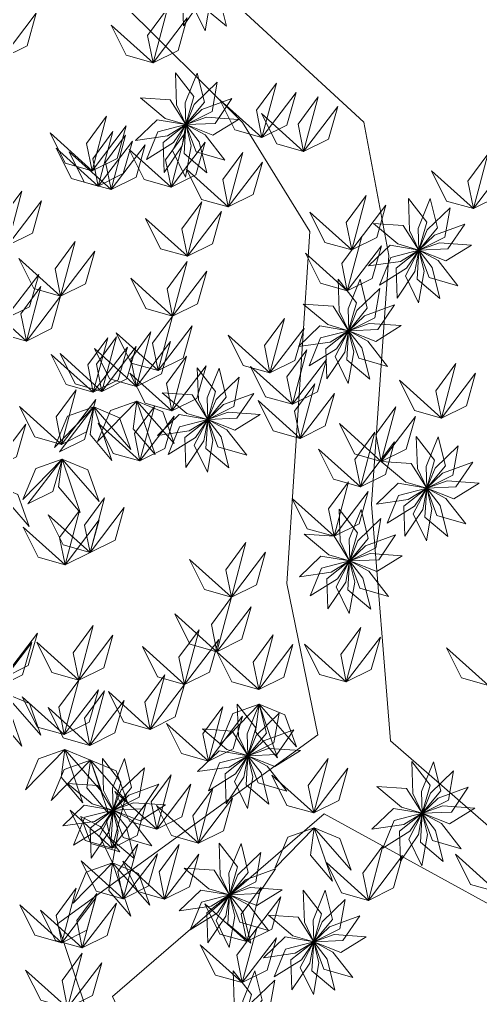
# Model space of a CAD drawing. Header units: inches. Extents: x -422522 to 22891, y -2973 to 414515.
# Drawn here: x 12151.7 to 12200.7, y 11391.7 to 11495.4 of the extents above; entities that cross this region are included whole.
import ezdxf

# ---------------------------------------------------------------- set-up
doc = ezdxf.new("R2010")
doc.units = ezdxf.units.IN
doc.header["$MEASUREMENT"] = 0
doc.layers.add('ARREDAMENTO', color=8, linetype='Continuous', lineweight=13)

msp = doc.modelspace()

# ---------------------------------------------------------------- linework, layer by layer
at = {"layer": 'ARREDAMENTO', "linetype": 'Continuous', "lineweight": 0}
for points in [[(12212.47468, 11400.1339), (12191.12593, 11418.75076), (12189.09556, 11443.88955), (12190.92887, 11470.33273), (12188.29561, 11484.50788), (12169.53085, 11501.84508)], [(12162.45565, 11497.30445), (12175.40026, 11484.45842), (12182.53704, 11472.87968), (12180.10084, 11435.47286), (12183.38626, 11419.36586), (12155.73762, 11399.27151), (12164.86782, 11372.2256), (12167.5134, 11354.82657), (12153.39995, 11336.07371), (12137.94524, 11330.85616), (12117.96238, 11329.48995), (12103.19677, 11312.66894), (12101.28956, 11305.569), (12106.42061, 11312.6813), (12118.61453, 11327.5581), (12138.59739, 11328.92431), (12155.3441, 11333.50203), (12169.45755, 11352.25489), (12173.9118, 11367.74679), (12169.37134, 11374.822), (12161.57008, 11391.55647), (12184.06305, 11410.98626), (12214.43116, 11394.33834)]]:
    msp.add_lwpolyline(points, dxfattribs=at)
at = {"layer": 'ARREDAMENTO', "lineweight": 0}
for points in [[(12169.13606, 11494.72689), (12171.04189, 11497.55271), (12171.45035, 11499.82291), (12169.03294, 11497.90716), (12169.13606, 11494.72689)], [(12171.41176, 11494.22378), (12172.00345, 11497.58046), (12171.45323, 11499.82053), (12170.02401, 11497.08716), (12171.41176, 11494.22378)], [(12173.69534, 11494.68977), (12172.87059, 11497.99692), (12171.45682, 11499.81952), (12171.26293, 11496.74115), (12173.69534, 11494.68977)], [(12165.89499, 11490.80252), (12165.31005, 11493.70868), (12167.43745, 11496.59867), (12165.89499, 11490.80252)], [(12149.85424, 11491.30518), (12152.50806, 11492.62623), (12153.48505, 11496.07926), (12149.85424, 11491.30518)], [(12165.89499, 11490.80252), (12168.5488, 11492.12357), (12169.52579, 11495.57659), (12165.89499, 11490.80252)], [(12165.89499, 11490.80252), (12163.04243, 11491.60926), (12161.44288, 11494.82164), (12165.89499, 11490.80252)], [(12168.26394, 11489.73673), (12168.38307, 11486.33037), (12169.387, 11484.25366), (12170.21669, 11487.22445), (12168.26394, 11489.73673)], [(12170.5945, 11489.71775), (12169.31785, 11486.55744), (12169.39031, 11484.25193), (12171.35659, 11486.62842), (12170.5945, 11489.71775)], [(12172.71586, 11488.75249), (12170.26417, 11486.38467), (12169.39263, 11484.249), (12172.15552, 11485.62027), (12172.71586, 11488.75249)], [(12177.45068, 11482.86763), (12176.86575, 11485.77379), (12178.99315, 11488.66378), (12177.45068, 11482.86763)], [(12164.55359, 11487.08688), (12167.16471, 11484.89611), (12169.37978, 11484.25259), (12167.72722, 11486.85701), (12164.55359, 11487.08688)], [(12174.26122, 11487.00785), (12171.0584, 11485.84193), (12169.39356, 11484.24539), (12172.47533, 11484.37434), (12174.26122, 11487.00785)], [(12177.45068, 11482.86763), (12174.59813, 11483.67438), (12172.99858, 11486.88675), (12177.45068, 11482.86763)], [(12177.45068, 11482.86763), (12180.1045, 11484.18868), (12181.08149, 11487.64171), (12177.45068, 11482.86763)], [(12181.87788, 11481.38748), (12181.29294, 11484.29364), (12183.42035, 11487.18363), (12181.87788, 11481.38748)], [(12181.87788, 11481.38748), (12184.5317, 11482.70853), (12185.50869, 11486.16155), (12181.87788, 11481.38748)], [(12159.41044, 11479.33273), (12158.8255, 11482.23889), (12160.9529, 11485.12888), (12159.41044, 11479.33273)], [(12174.96336, 11484.78549), (12171.56322, 11485.02307), (12169.39293, 11484.24171), (12172.26073, 11483.10604), (12174.96336, 11484.78549)], [(12181.87788, 11481.38748), (12179.02533, 11482.19422), (12177.42578, 11485.40659), (12181.87788, 11481.38748)], [(12159.41044, 11479.33273), (12162.06425, 11480.65378), (12163.04125, 11484.10681), (12159.41044, 11479.33273)], [(12164.0401, 11482.55646), (12167.41534, 11483.03099), (12169.37574, 11484.24651), (12166.3345, 11484.76111), (12164.0401, 11482.55646)], [(12165.18895, 11480.52864), (12168.07938, 11482.33499), (12169.3759, 11484.24278), (12166.38828, 11483.47591), (12165.18895, 11480.52864)], [(12167.06327, 11479.14342), (12168.9691, 11481.96924), (12169.37756, 11484.23944), (12166.96014, 11482.32369), (12167.06327, 11479.14342)], [(12169.33896, 11478.64031), (12169.93066, 11481.99699), (12169.38043, 11484.23706), (12167.95122, 11481.50369), (12169.33896, 11478.64031)], [(12171.62255, 11479.1063), (12170.7978, 11482.41345), (12169.38403, 11484.23605), (12169.19014, 11481.15768), (12171.62255, 11479.1063)], [(12173.51917, 11480.46083), (12171.42059, 11483.1466), (12169.38772, 11484.2366), (12170.46268, 11481.34551), (12173.51917, 11480.46083)], [(12159.41044, 11479.33273), (12156.55788, 11480.13948), (12154.95833, 11483.35185), (12159.41044, 11479.33273)], [(12160.06641, 11477.71035), (12159.48147, 11480.6165), (12161.60887, 11483.5065), (12160.06641, 11477.71035)], [(12161.43303, 11477.32554), (12160.8481, 11480.2317), (12162.9755, 11483.12169), (12161.43303, 11477.32554)], [(12167.79919, 11477.59175), (12167.21425, 11480.49791), (12169.34165, 11483.3879), (12167.79919, 11477.59175)], [(12160.06641, 11477.71035), (12157.21385, 11478.51709), (12155.6143, 11481.72946), (12160.06641, 11477.71035)], [(12160.06641, 11477.71035), (12162.72022, 11479.0314), (12163.69721, 11482.48442), (12160.06641, 11477.71035)], [(12161.43303, 11477.32554), (12164.08685, 11478.64659), (12165.06384, 11482.09961), (12161.43303, 11477.32554)], [(12167.79919, 11477.59175), (12170.453, 11478.9128), (12171.43, 11482.36582), (12167.79919, 11477.59175)], [(12161.43303, 11477.32554), (12158.58048, 11478.13228), (12156.98093, 11481.34466), (12161.43303, 11477.32554)], [(12167.79919, 11477.59175), (12164.94663, 11478.39849), (12163.34708, 11481.61087), (12167.79919, 11477.59175)], [(12173.88135, 11475.48391), (12173.29641, 11478.39007), (12175.42382, 11481.28006), (12173.88135, 11475.48391)], [(12199.93247, 11475.3078), (12199.34753, 11478.21396), (12201.47493, 11481.10395), (12199.93247, 11475.3078)], [(12173.88135, 11475.48391), (12176.53517, 11476.80496), (12177.51216, 11480.25798), (12173.88135, 11475.48391)], [(12199.93247, 11475.3078), (12202.58628, 11476.62885), (12203.56328, 11480.08187), (12199.93247, 11475.3078)], [(12173.88135, 11475.48391), (12171.0288, 11476.29065), (12169.42925, 11479.50303), (12173.88135, 11475.48391)], [(12199.93247, 11475.3078), (12197.07991, 11476.11455), (12195.48036, 11479.32692), (12199.93247, 11475.3078)], [(12150.42038, 11471.3811), (12149.83544, 11474.28726), (12151.96285, 11477.17725), (12150.42038, 11471.3811)], [(12187.00679, 11470.91489), (12186.42185, 11473.82105), (12188.54925, 11476.71104), (12187.00679, 11470.91489)], [(12150.42038, 11471.3811), (12153.0742, 11472.70215), (12154.05119, 11476.15518), (12150.42038, 11471.3811)], [(12169.54052, 11470.24653), (12168.95558, 11473.15269), (12171.08298, 11476.04268), (12169.54052, 11470.24653)], [(12187.00679, 11470.91489), (12189.6606, 11472.23594), (12190.6376, 11475.68897), (12187.00679, 11470.91489)], [(12193.01443, 11476.39189), (12193.13356, 11472.98553), (12194.1375, 11470.90882), (12194.96718, 11473.87961), (12193.01443, 11476.39189)], [(12195.345, 11476.37291), (12194.06834, 11473.2126), (12194.14081, 11470.90709), (12196.10709, 11473.28358), (12195.345, 11476.37291)], [(12169.54052, 11470.24653), (12172.19433, 11471.56758), (12173.17133, 11475.0206), (12169.54052, 11470.24653)], [(12187.00679, 11470.91489), (12184.15423, 11471.72164), (12182.55468, 11474.93401), (12187.00679, 11470.91489)], [(12197.46636, 11475.40766), (12195.01466, 11473.03983), (12194.14313, 11470.90416), (12196.90602, 11472.27544), (12197.46636, 11475.40766)], [(12169.54052, 11470.24653), (12166.68796, 11471.05328), (12165.08841, 11474.26565), (12169.54052, 11470.24653)], [(12189.30408, 11473.74204), (12191.91521, 11471.55127), (12194.13028, 11470.90775), (12192.47772, 11473.51217), (12189.30408, 11473.74204)], [(12199.01172, 11473.66301), (12195.8089, 11472.49709), (12194.14405, 11470.90055), (12197.22583, 11471.0295), (12199.01172, 11473.66301)], [(12186.52802, 11466.56374), (12185.94309, 11469.46989), (12188.07049, 11472.35989), (12186.52802, 11466.56374)], [(12156.06864, 11466.00643), (12155.4837, 11468.91258), (12157.61111, 11471.80258), (12156.06864, 11466.00643)], [(12186.52802, 11466.56374), (12189.18184, 11467.88479), (12190.15883, 11471.33781), (12186.52802, 11466.56374)], [(12188.7906, 11469.21162), (12192.16584, 11469.68616), (12194.12624, 11470.90167), (12191.085, 11471.41627), (12188.7906, 11469.21162)], [(12199.71386, 11471.44065), (12196.31371, 11471.67823), (12194.14343, 11470.89687), (12197.01122, 11469.7612), (12199.71386, 11471.44065)], [(12156.06864, 11466.00643), (12158.72246, 11467.32748), (12159.69945, 11470.7805), (12156.06864, 11466.00643)], [(12186.52802, 11466.56374), (12183.67547, 11467.37048), (12182.07592, 11470.58285), (12186.52802, 11466.56374)], [(12189.93945, 11467.1838), (12192.82987, 11468.99015), (12194.12639, 11470.89794), (12191.13877, 11470.13107), (12189.93945, 11467.1838)], [(12191.81377, 11465.79858), (12193.71959, 11468.6244), (12194.12805, 11470.8946), (12191.71064, 11468.97885), (12191.81377, 11465.79858)], [(12194.08946, 11465.29547), (12194.68115, 11468.65215), (12194.13093, 11470.89222), (12192.70172, 11468.15885), (12194.08946, 11465.29547)], [(12196.37304, 11465.76146), (12195.5483, 11469.06861), (12194.13452, 11470.89122), (12193.94063, 11467.81284), (12196.37304, 11465.76146)], [(12198.26966, 11467.11599), (12196.17108, 11469.80176), (12194.13821, 11470.89176), (12195.21317, 11468.00067), (12198.26966, 11467.11599)], [(12156.06864, 11466.00643), (12153.21609, 11466.81317), (12151.61654, 11470.02554), (12156.06864, 11466.00643)], [(12167.97345, 11463.88255), (12167.38851, 11466.7887), (12169.51592, 11469.6787), (12167.97345, 11463.88255)], [(12150.12045, 11463.54148), (12152.77427, 11464.86253), (12153.75126, 11468.31555), (12150.12045, 11463.54148)], [(12167.97345, 11463.88255), (12170.62727, 11465.2036), (12171.60426, 11468.65662), (12167.97345, 11463.88255)], [(12167.97345, 11463.88255), (12165.1209, 11464.68929), (12163.52135, 11467.90166), (12167.97345, 11463.88255)], [(12185.55165, 11467.81988), (12185.67078, 11464.41352), (12186.67472, 11462.33681), (12187.5044, 11465.3076), (12185.55165, 11467.81988)], [(12187.88222, 11467.8009), (12186.60556, 11464.64059), (12186.67803, 11462.33508), (12188.64431, 11464.71157), (12187.88222, 11467.8009)], [(12152.43783, 11461.23235), (12151.8529, 11464.13851), (12153.9803, 11467.0285), (12152.43783, 11461.23235)], [(12190.00358, 11466.83564), (12187.55188, 11464.46782), (12186.68034, 11462.33215), (12189.44324, 11463.70343), (12190.00358, 11466.83564)], [(12152.43783, 11461.23235), (12149.58528, 11462.0391), (12147.98573, 11465.25147), (12152.43783, 11461.23235)], [(12152.43783, 11461.23235), (12155.09165, 11462.5534), (12156.06864, 11466.00643), (12152.43783, 11461.23235)], [(12181.8413, 11465.17003), (12184.45243, 11462.97926), (12186.6675, 11462.33574), (12185.01493, 11464.94016), (12181.8413, 11465.17003)], [(12191.54893, 11465.091), (12188.34611, 11463.92508), (12186.68127, 11462.32854), (12189.76305, 11462.45749), (12191.54893, 11465.091)], [(12166.43099, 11458.0864), (12165.84605, 11460.99255), (12167.97345, 11463.88255), (12166.43099, 11458.0864)], [(12178.31405, 11457.8445), (12177.72911, 11460.75066), (12179.85651, 11463.64065), (12178.31405, 11457.8445)], [(12192.25107, 11462.86864), (12188.85093, 11463.10622), (12186.68065, 11462.32486), (12189.54844, 11461.18919), (12192.25107, 11462.86864)], [(12166.43099, 11458.0864), (12163.57843, 11458.89314), (12161.97888, 11462.10551), (12166.43099, 11458.0864)], [(12164.12624, 11456.41621), (12163.54131, 11459.32237), (12165.66871, 11462.21236), (12164.12624, 11456.41621)], [(12166.43099, 11458.0864), (12169.0848, 11459.40745), (12170.0618, 11462.86047), (12166.43099, 11458.0864)], [(12178.31405, 11457.8445), (12180.96786, 11459.16555), (12181.94486, 11462.61857), (12178.31405, 11457.8445)], [(12181.32782, 11460.63961), (12184.70305, 11461.11414), (12186.66346, 11462.32966), (12183.62221, 11462.84426), (12181.32782, 11460.63961)], [(12182.47667, 11458.61179), (12185.36709, 11460.41814), (12186.66361, 11462.32593), (12183.67599, 11461.55906), (12182.47667, 11458.61179)], [(12184.35098, 11457.22657), (12186.25681, 11460.05239), (12186.66527, 11462.32259), (12184.24786, 11460.40684), (12184.35098, 11457.22657)], [(12186.62668, 11456.72346), (12187.21837, 11460.08014), (12186.66815, 11462.32021), (12185.23893, 11459.58684), (12186.62668, 11456.72346)], [(12188.91026, 11457.18945), (12188.08551, 11460.4966), (12186.67174, 11462.31921), (12186.47785, 11459.24083), (12188.91026, 11457.18945)], [(12190.80688, 11458.54398), (12188.7083, 11461.22975), (12186.67543, 11462.31975), (12187.75039, 11459.42866), (12190.80688, 11458.54398)], [(12159.53071, 11455.79243), (12158.94577, 11458.69859), (12161.07318, 11461.58858), (12159.53071, 11455.79243)], [(12160.46719, 11455.88276), (12159.88225, 11458.78892), (12162.00965, 11461.67891), (12160.46719, 11455.88276)], [(12164.12624, 11456.41621), (12166.78006, 11457.73726), (12167.75705, 11461.19028), (12164.12624, 11456.41621)], [(12178.31405, 11457.8445), (12175.46149, 11458.65125), (12173.86194, 11461.86362), (12178.31405, 11457.8445)], [(12160.46719, 11455.88276), (12157.61463, 11456.68951), (12156.01508, 11459.90188), (12160.46719, 11455.88276)], [(12159.53071, 11455.79243), (12162.18453, 11457.11348), (12163.16152, 11460.5665), (12159.53071, 11455.79243)], [(12164.12624, 11456.41621), (12161.27369, 11457.22296), (12159.67414, 11460.43533), (12164.12624, 11456.41621)], [(12160.46719, 11455.88276), (12163.121, 11457.20381), (12164.098, 11460.65684), (12160.46719, 11455.88276)], [(12180.70231, 11454.50961), (12180.11737, 11457.41576), (12182.24477, 11460.30576), (12180.70231, 11454.50961)], [(12159.53071, 11455.79243), (12156.67816, 11456.59918), (12155.0786, 11459.81155), (12159.53071, 11455.79243)], [(12167.89002, 11453.81568), (12167.30508, 11456.72184), (12169.43248, 11459.61183), (12167.89002, 11453.81568)], [(12180.70231, 11454.50961), (12183.35612, 11455.83066), (12184.33312, 11459.28368), (12180.70231, 11454.50961)], [(12196.53459, 11453.04046), (12195.94966, 11455.94662), (12198.07706, 11458.83661), (12196.53459, 11453.04046)], [(12167.89002, 11453.81568), (12165.03746, 11454.62243), (12163.43791, 11457.8348), (12167.89002, 11453.81568)], [(12167.89002, 11453.81568), (12170.54383, 11455.13673), (12171.52083, 11458.58976), (12167.89002, 11453.81568)], [(12170.58431, 11458.3848), (12170.70344, 11454.97845), (12171.70738, 11452.90173), (12172.53706, 11455.87252), (12170.58431, 11458.3848)], [(12172.91487, 11458.36583), (12171.63822, 11455.20552), (12171.71068, 11452.9), (12173.67696, 11455.27649), (12172.91487, 11458.36583)], [(12180.70231, 11454.50961), (12177.84975, 11455.31635), (12176.2502, 11458.52872), (12180.70231, 11454.50961)], [(12196.53459, 11453.04046), (12199.18841, 11454.36151), (12200.1654, 11457.81454), (12196.53459, 11453.04046)], [(12175.03624, 11457.40057), (12172.58454, 11455.03275), (12171.713, 11452.89708), (12174.47589, 11454.26835), (12175.03624, 11457.40057)], [(12196.53459, 11453.04046), (12193.68204, 11453.84721), (12192.08249, 11457.05958), (12196.53459, 11453.04046)], [(12156.16694, 11450.25349), (12155.58201, 11453.15964), (12157.70941, 11456.04964), (12156.16694, 11450.25349)], [(12156.16694, 11450.25349), (12155.58201, 11453.15964), (12157.70941, 11456.04964), (12156.16694, 11450.25349)], [(12166.87396, 11455.73495), (12169.48509, 11453.54419), (12171.70015, 11452.90067), (12170.04759, 11455.50509), (12166.87396, 11455.73495)], [(12181.52212, 11450.88584), (12180.93718, 11453.792), (12183.06459, 11456.68199), (12181.52212, 11450.88584)], [(12156.16694, 11450.25349), (12158.82076, 11451.57454), (12159.79775, 11455.02756), (12156.16694, 11450.25349)], [(12156.16694, 11450.25349), (12158.82076, 11451.57454), (12159.79775, 11455.02756), (12156.16694, 11450.25349)], [(12164.1786, 11454.84922), (12161.38627, 11453.85385), (12160.00473, 11450.54186), (12164.1786, 11454.84922)], [(12164.1786, 11454.84922), (12163.78898, 11451.9105), (12166.10456, 11449.16897), (12164.1786, 11454.84922)], [(12164.1786, 11454.84922), (12166.91469, 11453.70828), (12168.12001, 11450.32818), (12164.1786, 11454.84922)], [(12176.58159, 11455.65593), (12173.37877, 11454.49001), (12171.71393, 11452.89346), (12174.7957, 11453.02241), (12176.58159, 11455.65593)], [(12181.52212, 11450.88584), (12178.66957, 11451.69259), (12177.07002, 11454.90496), (12181.52212, 11450.88584)], [(12181.52212, 11450.88584), (12184.17594, 11452.20689), (12185.15293, 11455.65991), (12181.52212, 11450.88584)], [(12156.16694, 11450.25349), (12153.31439, 11451.06023), (12151.71484, 11454.2726), (12156.16694, 11450.25349)], [(12156.16694, 11450.25349), (12153.31439, 11451.06023), (12151.71484, 11454.2726), (12156.16694, 11450.25349)], [(12159.58307, 11454.22544), (12156.79074, 11453.23007), (12155.4092, 11449.91808), (12159.58307, 11454.22544)], [(12155.95226, 11449.45137), (12158.60608, 11450.77242), (12159.58307, 11454.22544), (12155.95226, 11449.45137)], [(12159.58307, 11454.22544), (12159.19345, 11451.28672), (12161.50903, 11448.54519), (12159.58307, 11454.22544)], [(12159.58307, 11454.22544), (12162.31916, 11453.0845), (12163.52448, 11449.7044), (12159.58307, 11454.22544)], [(12164.49906, 11448.48348), (12163.91413, 11451.38964), (12166.04153, 11454.27963), (12164.49906, 11448.48348)], [(12177.28373, 11453.43356), (12173.88359, 11453.67115), (12171.71331, 11452.88978), (12174.5811, 11451.75412), (12177.28373, 11453.43356)], [(12190.14276, 11448.43605), (12189.55782, 11451.34221), (12191.68522, 11454.2322), (12190.14276, 11448.43605)], [(12164.49906, 11448.48348), (12167.15288, 11449.80453), (12168.12987, 11453.25756), (12164.49906, 11448.48348)], [(12166.36047, 11451.20453), (12169.73571, 11451.67907), (12171.69611, 11452.89459), (12168.65487, 11453.40919), (12166.36047, 11451.20453)], [(12167.50933, 11449.17672), (12170.39975, 11450.98306), (12171.69627, 11452.89086), (12168.70865, 11452.12399), (12167.50933, 11449.17672)], [(12169.38364, 11447.7915), (12171.28947, 11450.61732), (12171.69793, 11452.88752), (12169.28051, 11450.97177), (12169.38364, 11447.7915)], [(12171.65934, 11447.28839), (12172.25103, 11450.64507), (12171.7008, 11452.88514), (12170.27159, 11450.15177), (12171.65934, 11447.28839)], [(12173.94292, 11447.75438), (12173.11817, 11451.06153), (12171.7044, 11452.88413), (12171.51051, 11449.80576), (12173.94292, 11447.75438)], [(12175.83954, 11449.1089), (12173.74096, 11451.79468), (12171.70809, 11452.88468), (12172.78305, 11449.99358), (12175.83954, 11449.1089)], [(12190.14276, 11448.43605), (12192.79657, 11449.7571), (12193.77357, 11453.21012), (12190.14276, 11448.43605)], [(12148.74163, 11447.61271), (12151.39545, 11448.93376), (12152.37244, 11452.38679), (12148.74163, 11447.61271)], [(12164.49906, 11448.48348), (12161.64651, 11449.29023), (12160.04696, 11452.5026), (12164.49906, 11448.48348)], [(12190.14276, 11448.43605), (12187.2902, 11449.2428), (12185.69065, 11452.45517), (12190.14276, 11448.43605)], [(12187.9261, 11445.73328), (12187.34116, 11448.63944), (12189.46857, 11451.52943), (12187.9261, 11445.73328)], [(12193.85311, 11451.0859), (12193.97224, 11447.67955), (12194.97618, 11445.60283), (12195.80586, 11448.57362), (12193.85311, 11451.0859)], [(12196.18367, 11451.06693), (12194.90702, 11447.90661), (12194.97948, 11445.6011), (12196.94576, 11447.97759), (12196.18367, 11451.06693)], [(12187.9261, 11445.73328), (12185.07355, 11446.54002), (12183.474, 11449.7524), (12187.9261, 11445.73328)], [(12187.9261, 11445.73328), (12190.57992, 11447.05433), (12191.55691, 11450.50735), (12187.9261, 11445.73328)], [(12198.30504, 11450.10167), (12195.85334, 11447.73384), (12194.9818, 11445.59818), (12197.74469, 11446.96945), (12198.30504, 11450.10167)], [(12156.21931, 11448.6865), (12153.42697, 11447.69112), (12152.04543, 11444.37914), (12156.21931, 11448.6865)], [(12152.5885, 11443.91242), (12155.24231, 11445.23348), (12156.21931, 11448.6865), (12152.5885, 11443.91242)], [(12156.21931, 11448.6865), (12155.82968, 11445.74778), (12158.14526, 11443.00625), (12156.21931, 11448.6865)], [(12156.21931, 11448.6865), (12158.95539, 11447.54556), (12160.16072, 11444.16546), (12156.21931, 11448.6865)], [(12190.14276, 11448.43605), (12192.75389, 11446.24529), (12194.96895, 11445.60176), (12193.31639, 11448.20618), (12190.14276, 11448.43605)], [(12199.85039, 11448.35702), (12196.64757, 11447.1911), (12194.98273, 11445.59456), (12198.0645, 11445.72351), (12199.85039, 11448.35702)], [(12148.79399, 11446.04573), (12151.53008, 11444.90478), (12152.7354, 11441.52468), (12148.79399, 11446.04573)], [(12185.12059, 11440.47387), (12184.53565, 11443.38003), (12186.66305, 11446.27002), (12185.12059, 11440.47387)], [(12189.62927, 11443.90563), (12193.00451, 11444.38017), (12194.96491, 11445.59568), (12191.92367, 11446.11029), (12189.62927, 11443.90563)], [(12190.77813, 11441.87781), (12193.66855, 11443.68416), (12194.96507, 11445.59195), (12191.97745, 11444.82508), (12190.77813, 11441.87781)], [(12192.65244, 11440.49259), (12194.55827, 11443.31841), (12194.96673, 11445.58861), (12192.54931, 11443.67287), (12192.65244, 11440.49259)], [(12194.92814, 11439.98948), (12195.51983, 11443.34617), (12194.9696, 11445.58623), (12193.54039, 11442.85286), (12194.92814, 11439.98948)], [(12197.21172, 11440.45548), (12196.38697, 11443.76262), (12194.9732, 11445.58523), (12194.77931, 11442.50686), (12197.21172, 11440.45548)], [(12199.10834, 11441.81), (12197.00976, 11444.49577), (12194.97689, 11445.58577), (12196.05185, 11442.69468), (12199.10834, 11441.81)], [(12200.55253, 11446.13466), (12197.15239, 11446.37224), (12194.98211, 11445.59088), (12197.8499, 11444.45521), (12200.55253, 11446.13466)], [(12159.19862, 11438.7571), (12158.61368, 11441.66326), (12160.74108, 11444.55325), (12159.19862, 11438.7571)], [(12185.12059, 11440.47387), (12182.26803, 11441.28062), (12180.66848, 11444.49299), (12185.12059, 11440.47387)], [(12185.12059, 11440.47387), (12187.7744, 11441.79492), (12188.75139, 11445.24794), (12185.12059, 11440.47387)], [(12159.19862, 11438.7571), (12161.85244, 11440.07815), (12162.82943, 11443.53118), (12159.19862, 11438.7571)], [(12185.6573, 11443.35358), (12185.77643, 11439.94723), (12186.78037, 11437.87052), (12187.61005, 11440.84131), (12185.6573, 11443.35358)], [(12187.98787, 11443.33461), (12186.71121, 11440.1743), (12186.78368, 11437.86879), (12188.74996, 11440.24528), (12187.98787, 11443.33461)], [(12159.19862, 11438.7571), (12156.34606, 11439.56385), (12154.74651, 11442.77622), (12159.19862, 11438.7571)], [(12156.5448, 11437.43605), (12155.95987, 11440.34221), (12158.08727, 11443.2322), (12156.5448, 11437.43605)], [(12190.10923, 11442.36935), (12187.65753, 11440.00153), (12186.786, 11437.86586), (12189.54889, 11439.23713), (12190.10923, 11442.36935)], [(12156.5448, 11437.43605), (12153.69225, 11438.2428), (12152.0927, 11441.45517), (12156.5448, 11437.43605)], [(12156.5448, 11437.43605), (12159.19862, 11438.7571), (12160.17561, 11442.21013), (12156.5448, 11437.43605)], [(12181.94695, 11440.70374), (12184.55808, 11438.51297), (12186.77315, 11437.86945), (12185.12059, 11440.47387), (12181.94695, 11440.70374)], [(12191.65459, 11440.62471), (12188.45177, 11439.45879), (12186.78692, 11437.86225), (12189.8687, 11437.9912), (12191.65459, 11440.62471)], [(12174.21219, 11434.00721), (12173.62725, 11436.91336), (12175.75466, 11439.80336), (12174.21219, 11434.00721)], [(12174.21219, 11434.00721), (12176.86601, 11435.32826), (12177.843, 11438.78128), (12174.21219, 11434.00721)], [(12181.43347, 11436.17331), (12184.80871, 11436.64785), (12186.76911, 11437.86337), (12183.72787, 11438.37797), (12181.43347, 11436.17331)], [(12192.35673, 11438.40235), (12188.95658, 11438.63993), (12186.7863, 11437.85857), (12189.65409, 11436.7229), (12192.35673, 11438.40235)], [(12174.21219, 11434.00721), (12171.35964, 11434.81395), (12169.76008, 11438.02632), (12174.21219, 11434.00721)], [(12182.58232, 11434.1455), (12185.47274, 11435.95185), (12186.76926, 11437.85964), (12183.78164, 11437.09277), (12182.58232, 11434.1455)], [(12184.45664, 11432.76028), (12186.36246, 11435.5861), (12186.77092, 11437.8563), (12184.35351, 11435.94055), (12184.45664, 11432.76028)], [(12186.73233, 11432.25717), (12187.32402, 11435.61385), (12186.7738, 11437.85392), (12185.34458, 11435.12055), (12186.73233, 11432.25717)], [(12189.01591, 11432.72316), (12188.19117, 11436.03031), (12186.77739, 11437.85291), (12186.5835, 11434.77454), (12189.01591, 11432.72316)], [(12190.91253, 11434.07769), (12188.81395, 11436.76346), (12186.78108, 11437.85346), (12187.85604, 11434.96236), (12190.91253, 11434.07769)], [(12172.66973, 11428.21105), (12172.08479, 11431.11721), (12174.21219, 11434.00721), (12172.66973, 11428.21105)], [(12172.66973, 11428.21105), (12175.32354, 11429.53211), (12176.30053, 11432.98513), (12172.66973, 11428.21105)], [(12172.66973, 11428.21105), (12169.81717, 11429.0178), (12168.21762, 11432.23017), (12172.66973, 11428.21105)], [(12157.99223, 11425.18843), (12157.40729, 11428.09459), (12159.5347, 11430.98458), (12157.99223, 11425.18843)], [(12149.979, 11425.41232), (12152.63282, 11426.73337), (12153.60981, 11430.18639), (12149.979, 11425.41232)], [(12157.99223, 11425.18843), (12160.64605, 11426.50948), (12161.62304, 11429.96251), (12157.99223, 11425.18843)], [(12169.23227, 11424.72982), (12168.64733, 11427.63598), (12170.77473, 11430.52597), (12169.23227, 11424.72982)], [(12177.12183, 11424.19194), (12176.53689, 11427.0981), (12178.6643, 11429.98809), (12177.12183, 11424.19194)], [(12186.41822, 11424.98995), (12185.83328, 11427.89611), (12187.96069, 11430.7861), (12186.41822, 11424.98995)], [(12149.36818, 11424.42364), (12152.022, 11425.74469), (12152.99899, 11429.19772), (12149.36818, 11424.42364)], [(12157.99223, 11425.18843), (12155.13968, 11425.99518), (12153.54013, 11429.20755), (12157.99223, 11425.18843)], [(12169.23227, 11424.72982), (12166.37971, 11425.53656), (12164.78016, 11428.74893), (12169.23227, 11424.72982)], [(12169.23227, 11424.72982), (12171.88609, 11426.05087), (12172.86308, 11429.50389), (12169.23227, 11424.72982)], [(12177.12183, 11424.19194), (12179.77565, 11425.51299), (12180.75264, 11428.96601), (12177.12183, 11424.19194)], [(12186.41822, 11424.98995), (12183.56567, 11425.7967), (12181.96612, 11429.00907), (12186.41822, 11424.98995)], [(12186.41822, 11424.98995), (12189.07204, 11426.311), (12190.04903, 11429.76403), (12186.41822, 11424.98995)], [(12177.12183, 11424.19194), (12174.26928, 11424.99868), (12172.66973, 11428.21105), (12177.12183, 11424.19194)], [(12201.53051, 11424.61798), (12198.67795, 11425.42473), (12197.0784, 11428.6371), (12201.53051, 11424.61798)], [(12165.60146, 11419.95574), (12165.01652, 11422.8619), (12167.14393, 11425.75189), (12165.60146, 11419.95574)], [(12156.44977, 11419.39228), (12155.86483, 11422.29844), (12157.99223, 11425.18843), (12156.44977, 11419.39228)], [(12165.60146, 11419.95574), (12168.25528, 11421.27679), (12169.23227, 11424.72982), (12165.60146, 11419.95574)], [(12150.03136, 11423.84533), (12149.64173, 11420.90661), (12151.95732, 11418.16508), (12150.03136, 11423.84533)], [(12150.03136, 11423.84533), (12152.76745, 11422.70439), (12153.97277, 11419.32429), (12150.03136, 11423.84533)], [(12156.44977, 11419.39228), (12159.10358, 11420.71333), (12160.08057, 11424.16636), (12156.44977, 11419.39228)], [(12159.18585, 11418.25134), (12158.60091, 11421.1575), (12160.72832, 11424.04749), (12159.18585, 11418.25134)], [(12165.60146, 11419.95574), (12162.74891, 11420.76249), (12161.14936, 11423.97486), (12165.60146, 11419.95574)], [(12156.44977, 11419.39228), (12153.59721, 11420.19903), (12151.99766, 11423.4114), (12156.44977, 11419.39228)], [(12159.18585, 11418.25134), (12161.83967, 11419.57239), (12162.81666, 11423.02541), (12159.18585, 11418.25134)], [(12177.17419, 11422.62495), (12174.38186, 11421.62958), (12173.00032, 11418.31759), (12177.17419, 11422.62495)], [(12174.84363, 11422.64392), (12174.96276, 11419.23757), (12175.9667, 11417.16085), (12176.79638, 11420.13164), (12174.84363, 11422.64392)], [(12177.17419, 11422.62495), (12175.89754, 11419.46464), (12175.97, 11417.15912), (12177.93628, 11419.53561), (12177.17419, 11422.62495)], [(12177.17419, 11422.62495), (12176.78457, 11419.68623), (12179.10015, 11416.9447), (12177.17419, 11422.62495)], [(12177.17419, 11422.62495), (12179.91028, 11421.48401), (12181.1156, 11418.10391), (12177.17419, 11422.62495)], [(12159.18585, 11418.25134), (12156.3333, 11419.05809), (12154.73375, 11422.27046), (12159.18585, 11418.25134)], [(12171.76699, 11416.56598), (12171.18205, 11419.47214), (12173.30946, 11422.36213), (12171.76699, 11416.56598)], [(12179.29556, 11421.65969), (12176.84386, 11419.29187), (12175.97232, 11417.1562), (12178.73521, 11418.52747), (12179.29556, 11421.65969)], [(12171.76699, 11416.56598), (12168.91444, 11417.37273), (12167.31489, 11420.5851), (12171.76699, 11416.56598)], [(12171.76699, 11416.56598), (12174.42081, 11417.88703), (12175.3978, 11421.34006), (12171.76699, 11416.56598)], [(12171.13328, 11419.99407), (12173.74441, 11417.80331), (12175.95947, 11417.15979), (12174.30691, 11419.76421), (12171.13328, 11419.99407)], [(12180.84091, 11419.91505), (12177.63809, 11418.74913), (12175.97325, 11417.15258), (12179.05502, 11417.28153), (12180.84091, 11419.91505)], [(12156.50213, 11417.8253), (12153.70979, 11416.82992), (12152.32826, 11413.51794), (12156.50213, 11417.8253)], [(12156.50213, 11417.8253), (12156.1125, 11414.88657), (12158.42808, 11412.14505), (12156.50213, 11417.8253)], [(12156.50213, 11417.8253), (12159.23821, 11416.68435), (12160.44354, 11413.30425), (12156.50213, 11417.8253)], [(12170.61979, 11415.46365), (12173.99503, 11415.93819), (12175.95543, 11417.15371), (12172.91419, 11417.66831), (12170.61979, 11415.46365)], [(12181.54305, 11417.69268), (12178.14291, 11417.93027), (12175.97263, 11417.14891), (12178.84042, 11416.01324), (12181.54305, 11417.69268)], [(12159.23821, 11416.68435), (12156.44588, 11415.68898), (12155.06434, 11412.37699), (12159.23821, 11416.68435)], [(12159.23821, 11416.68435), (12158.84859, 11413.74563), (12161.16417, 11411.0041), (12159.23821, 11416.68435)], [(12159.23821, 11416.68435), (12161.9743, 11415.54341), (12163.17962, 11412.16331), (12159.23821, 11416.68435)], [(12160.51941, 11416.86653), (12160.63855, 11413.46018), (12161.64248, 11411.38346), (12162.47217, 11414.35425), (12160.51941, 11416.86653)], [(12162.84998, 11416.84756), (12161.57332, 11413.68724), (12161.64579, 11411.38173), (12163.61207, 11413.75822), (12162.84998, 11416.84756)], [(12171.76865, 11413.43584), (12174.65907, 11415.24218), (12175.95559, 11417.14998), (12172.96797, 11416.38311), (12171.76865, 11413.43584)], [(12173.64296, 11412.05062), (12175.54879, 11414.87644), (12175.95725, 11417.14664), (12173.53983, 11415.23089), (12173.64296, 11412.05062)], [(12175.91866, 11411.54751), (12176.51035, 11414.90419), (12175.96012, 11417.14426), (12174.53091, 11414.41089), (12175.91866, 11411.54751)], [(12178.20224, 11412.0135), (12177.37749, 11415.32065), (12175.96372, 11417.14325), (12175.76983, 11414.06488), (12178.20224, 11412.0135)], [(12180.09886, 11413.36802), (12178.00028, 11416.0538), (12175.96741, 11417.1438), (12177.04237, 11414.2527), (12180.09886, 11413.36802)], [(12182.9632, 11411.07023), (12182.37826, 11413.97639), (12184.50566, 11416.86638), (12182.9632, 11411.07023)], [(12193.37343, 11416.53181), (12193.49256, 11413.12545), (12194.4965, 11411.04874), (12195.32619, 11414.01953), (12193.37343, 11416.53181)], [(12195.704, 11416.51283), (12194.42734, 11413.35252), (12194.49981, 11411.04701), (12196.46609, 11413.4235), (12195.704, 11416.51283)], [(12164.97134, 11415.8823), (12162.51964, 11413.51447), (12161.64811, 11411.3788), (12164.411, 11412.75008), (12164.97134, 11415.8823)], [(12182.9632, 11411.07023), (12185.61701, 11412.39128), (12186.59401, 11415.84431), (12182.9632, 11411.07023)], [(12197.82536, 11415.54757), (12195.37366, 11413.17975), (12194.50213, 11411.04408), (12197.26502, 11412.41535), (12197.82536, 11415.54757)], [(12166.28679, 11409.33895), (12165.70185, 11412.24511), (12167.82925, 11415.1351), (12166.28679, 11409.33895)], [(12182.9632, 11411.07023), (12180.11064, 11411.87698), (12178.51109, 11415.08935), (12182.9632, 11411.07023)], [(12156.80907, 11414.21668), (12159.42019, 11412.02592), (12161.63526, 11411.38239), (12159.9827, 11413.98681), (12156.80907, 11414.21668)], [(12166.5167, 11414.13765), (12163.31388, 11412.97173), (12161.64904, 11411.37519), (12164.73081, 11411.50414), (12166.5167, 11414.13765)], [(12166.28679, 11409.33895), (12163.43423, 11410.1457), (12161.83468, 11413.35807), (12166.28679, 11409.33895)], [(12166.28679, 11409.33895), (12168.9406, 11410.66), (12169.9176, 11414.11303), (12166.28679, 11409.33895)], [(12170.71399, 11407.85879), (12170.12905, 11410.76495), (12172.25645, 11413.65494), (12170.71399, 11407.85879)], [(12189.66309, 11413.88196), (12192.27421, 11411.69119), (12194.48928, 11411.04767), (12192.83672, 11413.65209), (12189.66309, 11413.88196)], [(12199.37072, 11413.80293), (12196.1679, 11412.63701), (12194.50306, 11411.04047), (12197.58483, 11411.16942), (12199.37072, 11413.80293)], [(12161.54208, 11407.3371), (12160.95714, 11410.24325), (12163.08455, 11413.13325), (12161.54208, 11407.3371)], [(12167.21884, 11411.91529), (12163.81869, 11412.15287), (12161.64841, 11411.37151), (12164.5162, 11410.23584), (12167.21884, 11411.91529)], [(12170.71399, 11407.85879), (12173.3678, 11409.17984), (12174.34479, 11412.63287), (12170.71399, 11407.85879)], [(12156.29558, 11409.68626), (12159.67082, 11410.1608), (12161.63122, 11411.37631), (12158.58998, 11411.89092), (12156.29558, 11409.68626)], [(12161.54208, 11407.3371), (12158.68953, 11408.14384), (12157.08998, 11411.35621), (12161.54208, 11407.3371)], [(12157.44443, 11407.65844), (12160.33486, 11409.46479), (12161.63138, 11411.37258), (12158.64376, 11410.60571), (12157.44443, 11407.65844)], [(12159.31875, 11406.27322), (12161.22457, 11409.09904), (12161.63304, 11411.36924), (12159.21562, 11409.45349), (12159.31875, 11406.27322)], [(12161.59444, 11405.77011), (12162.18614, 11409.12679), (12161.63591, 11411.36686), (12160.2067, 11408.63349), (12161.59444, 11405.77011)], [(12163.87803, 11406.2361), (12163.05328, 11409.54325), (12161.63951, 11411.36586), (12161.44562, 11408.28748), (12163.87803, 11406.2361)], [(12161.54208, 11407.3371), (12164.1959, 11408.65815), (12165.17289, 11412.11117), (12161.54208, 11407.3371)], [(12165.77465, 11407.59063), (12163.67606, 11410.2764), (12161.6432, 11411.3664), (12162.71816, 11408.47531), (12165.77465, 11407.59063)], [(12170.71399, 11407.85879), (12167.86143, 11408.66554), (12166.26188, 11411.87791), (12170.71399, 11407.85879)], [(12189.1496, 11409.35154), (12192.52484, 11409.82607), (12194.48524, 11411.04159), (12191.444, 11411.55619), (12189.1496, 11409.35154)], [(12200.07286, 11411.58057), (12196.67271, 11411.81815), (12194.50243, 11411.03679), (12197.37022, 11409.90112), (12200.07286, 11411.58057)], [(12162.35527, 11406.93214), (12160.25669, 11409.61792), (12158.22382, 11410.70792), (12159.29878, 11407.81682), (12162.35527, 11406.93214)], [(12190.29845, 11407.32372), (12193.18888, 11409.13007), (12194.4854, 11411.03786), (12191.49778, 11410.27099), (12190.29845, 11407.32372)], [(12192.17277, 11405.9385), (12194.07859, 11408.76432), (12194.48706, 11411.03452), (12192.06964, 11409.11877), (12192.17277, 11405.9385)], [(12194.44846, 11405.43539), (12195.04016, 11408.79207), (12194.48993, 11411.03214), (12193.06072, 11408.29877), (12194.44846, 11405.43539)], [(12196.73205, 11405.90138), (12195.9073, 11409.20853), (12194.49353, 11411.03113), (12194.29964, 11407.95276), (12196.73205, 11405.90138)], [(12198.62867, 11407.25591), (12196.53008, 11409.94168), (12194.49722, 11411.03168), (12195.57218, 11408.14058), (12198.62867, 11407.25591)], [(12183.01556, 11409.50324), (12180.22323, 11408.50787), (12178.84169, 11405.19588), (12183.01556, 11409.50324)], [(12183.01556, 11409.50324), (12182.62593, 11406.56452), (12184.94152, 11403.82299), (12183.01556, 11409.50324)], [(12183.01556, 11409.50324), (12185.75165, 11408.3623), (12186.95697, 11404.9822), (12183.01556, 11409.50324)], [(12162.71746, 11401.95522), (12162.13252, 11404.86138), (12164.25992, 11407.75137), (12162.71746, 11401.95522)], [(12167.12116, 11401.90762), (12166.53622, 11404.81378), (12168.66362, 11407.70377), (12167.12116, 11401.90762)], [(12172.90623, 11407.85181), (12173.02536, 11404.44546), (12174.0293, 11402.36875), (12174.85898, 11405.33954), (12172.90623, 11407.85181)], [(12175.2368, 11407.83284), (12173.96014, 11404.67253), (12174.03261, 11402.36702), (12175.99889, 11404.74351), (12175.2368, 11407.83284)], [(12188.76857, 11401.77912), (12188.18364, 11404.68528), (12190.31104, 11407.57527), (12188.76857, 11401.77912)], [(12162.71746, 11401.95522), (12159.8649, 11402.76197), (12158.26535, 11405.97434), (12162.71746, 11401.95522)], [(12167.12116, 11401.90762), (12164.2686, 11402.71436), (12162.66905, 11405.92674), (12167.12116, 11401.90762)], [(12162.71746, 11401.95522), (12165.37127, 11403.27627), (12166.34826, 11406.7293), (12162.71746, 11401.95522)], [(12167.12116, 11401.90762), (12169.77497, 11403.22867), (12170.75197, 11406.68169), (12167.12116, 11401.90762)], [(12177.35816, 11406.86758), (12174.90646, 11404.49976), (12174.03492, 11402.36409), (12176.79782, 11403.73536), (12177.35816, 11406.86758)], [(12188.76857, 11401.77912), (12191.42239, 11403.10017), (12192.39938, 11406.55319), (12188.76857, 11401.77912)], [(12202.46184, 11402.67136), (12199.60928, 11403.47811), (12198.00973, 11406.69048), (12202.46184, 11402.67136)], [(12161.59444, 11405.77011), (12158.80211, 11404.77474), (12157.42057, 11401.46275), (12161.59444, 11405.77011)], [(12161.59444, 11405.77011), (12161.20482, 11402.83139), (12163.5204, 11400.08986), (12161.59444, 11405.77011)], [(12161.59444, 11405.77011), (12164.33053, 11404.62917), (12165.53585, 11401.24907), (12161.59444, 11405.77011)], [(12169.19588, 11405.20197), (12171.80701, 11403.0112), (12174.02208, 11402.36768), (12172.36952, 11404.9721), (12169.19588, 11405.20197)], [(12178.90351, 11405.12294), (12175.70069, 11403.95702), (12174.03585, 11402.36048), (12177.11763, 11402.48943), (12178.90351, 11405.12294)], [(12188.76857, 11401.77912), (12185.91602, 11402.58586), (12184.31647, 11405.79823), (12188.76857, 11401.77912)], [(12156.18798, 11397.27569), (12155.60304, 11400.18185), (12157.73044, 11403.07184), (12156.18798, 11397.27569)], [(12168.6824, 11400.67154), (12172.05764, 11401.14608), (12174.01804, 11402.3616), (12170.97679, 11402.8762), (12168.6824, 11400.67154)], [(12179.60566, 11402.90058), (12176.20551, 11403.13816), (12174.03523, 11402.3568), (12176.90302, 11401.22113), (12179.60566, 11402.90058)], [(12175.84289, 11397.38621), (12175.25796, 11400.29237), (12177.38536, 11403.18236), (12175.84289, 11397.38621)], [(12181.85054, 11402.8632), (12181.96967, 11399.45685), (12182.97361, 11397.38013), (12183.80329, 11400.35092), (12181.85054, 11402.8632)], [(12184.1811, 11402.84423), (12182.90445, 11399.68392), (12182.97691, 11397.3784), (12184.94319, 11399.75489), (12184.1811, 11402.84423)], [(12156.18798, 11397.27569), (12158.84179, 11398.59674), (12159.81879, 11402.04976), (12156.18798, 11397.27569)], [(12158.37662, 11396.71785), (12157.79169, 11399.62401), (12159.91909, 11402.514), (12158.37662, 11396.71785)], [(12169.83125, 11398.64373), (12172.72167, 11400.45008), (12174.01819, 11402.35787), (12171.03057, 11401.591), (12169.83125, 11398.64373)], [(12171.70557, 11397.25851), (12173.61139, 11400.08433), (12174.01985, 11402.35453), (12171.60244, 11400.43878), (12171.70557, 11397.25851)], [(12173.98126, 11396.7554), (12174.57295, 11400.11208), (12174.02273, 11402.35215), (12172.59351, 11399.61878), (12173.98126, 11396.7554)], [(12176.26484, 11397.22139), (12175.44009, 11400.52854), (12174.02632, 11402.35114), (12173.83243, 11399.27277), (12176.26484, 11397.22139)], [(12178.16146, 11398.57592), (12176.06288, 11401.26169), (12174.03001, 11402.35169), (12175.10497, 11399.46059), (12178.16146, 11398.57592)], [(12175.84289, 11397.38621), (12178.49671, 11398.70726), (12179.4737, 11402.16028), (12175.84289, 11397.38621)], [(12186.30247, 11401.87897), (12183.85077, 11399.51115), (12182.97923, 11397.37548), (12185.74212, 11398.74675), (12186.30247, 11401.87897)], [(12156.18798, 11397.27569), (12153.33542, 11398.08244), (12151.73587, 11401.29481), (12156.18798, 11397.27569)], [(12158.37662, 11396.71785), (12155.52407, 11397.52459), (12153.92452, 11400.73696), (12158.37662, 11396.71785)], [(12158.37662, 11396.71785), (12161.03044, 11398.0389), (12162.00743, 11401.49192), (12158.37662, 11396.71785)], [(12175.84289, 11397.38621), (12172.99034, 11398.19295), (12171.39079, 11401.40533), (12175.84289, 11397.38621)], [(12178.14019, 11400.21335), (12180.75132, 11398.02259), (12182.96638, 11397.37907), (12181.31382, 11399.98349), (12178.14019, 11400.21335)], [(12187.84782, 11400.13433), (12184.645, 11398.96841), (12182.98016, 11397.37186), (12186.06193, 11397.50082), (12187.84782, 11400.13433)], [(12175.36413, 11393.03505), (12174.77919, 11395.94121), (12176.90659, 11398.8312), (12175.36413, 11393.03505)], [(12175.36413, 11393.03505), (12178.01795, 11394.3561), (12178.99494, 11397.80913), (12175.36413, 11393.03505)], [(12177.6267, 11395.68293), (12181.00194, 11396.15747), (12182.96234, 11397.37299), (12179.9211, 11397.88759), (12177.6267, 11395.68293)], [(12188.54996, 11397.91197), (12185.14982, 11398.14955), (12182.97954, 11397.36819), (12185.84733, 11396.23252), (12188.54996, 11397.91197)], [(12175.36413, 11393.03505), (12172.51157, 11393.8418), (12170.91202, 11397.05417), (12175.36413, 11393.03505)], [(12178.77556, 11393.65512), (12181.66598, 11395.46146), (12182.9625, 11397.36926), (12179.97488, 11396.60239), (12178.77556, 11393.65512)], [(12180.64987, 11392.2699), (12182.5557, 11395.09572), (12182.96416, 11397.36592), (12180.54674, 11395.45017), (12180.64987, 11392.2699)], [(12182.92557, 11391.76679), (12183.51726, 11395.12347), (12182.96703, 11397.36354), (12181.53782, 11394.63017), (12182.92557, 11391.76679)], [(12185.20915, 11392.23278), (12184.3844, 11395.53993), (12182.97063, 11397.36253), (12182.77674, 11394.28416), (12185.20915, 11392.23278)], [(12187.10577, 11393.5873), (12185.00719, 11396.27308), (12182.97432, 11397.36308), (12184.04928, 11394.47198), (12187.10577, 11393.5873)], [(12156.80956, 11390.35386), (12156.22462, 11393.26002), (12158.35202, 11396.15001), (12156.80956, 11390.35386)], [(12156.80956, 11390.35386), (12159.46337, 11391.67491), (12160.44037, 11395.12794), (12156.80956, 11390.35386)], [(12156.80956, 11390.35386), (12153.957, 11391.16061), (12152.35745, 11394.37298), (12156.80956, 11390.35386)], [(12174.38775, 11394.29119), (12174.50689, 11390.88484), (12175.51082, 11388.80812), (12176.34051, 11391.77891), (12174.38775, 11394.29119)], [(12176.71832, 11394.27222), (12175.44166, 11391.11191), (12175.51413, 11388.80639), (12177.48041, 11391.18288), (12176.71832, 11394.27222)], [(12178.83968, 11393.30696), (12176.38798, 11390.93914), (12175.51645, 11388.80347), (12178.27934, 11390.17474), (12178.83968, 11393.30696)]]:
    msp.add_lwpolyline(points, dxfattribs=at)

doc.saveas('drawing.dxf')
